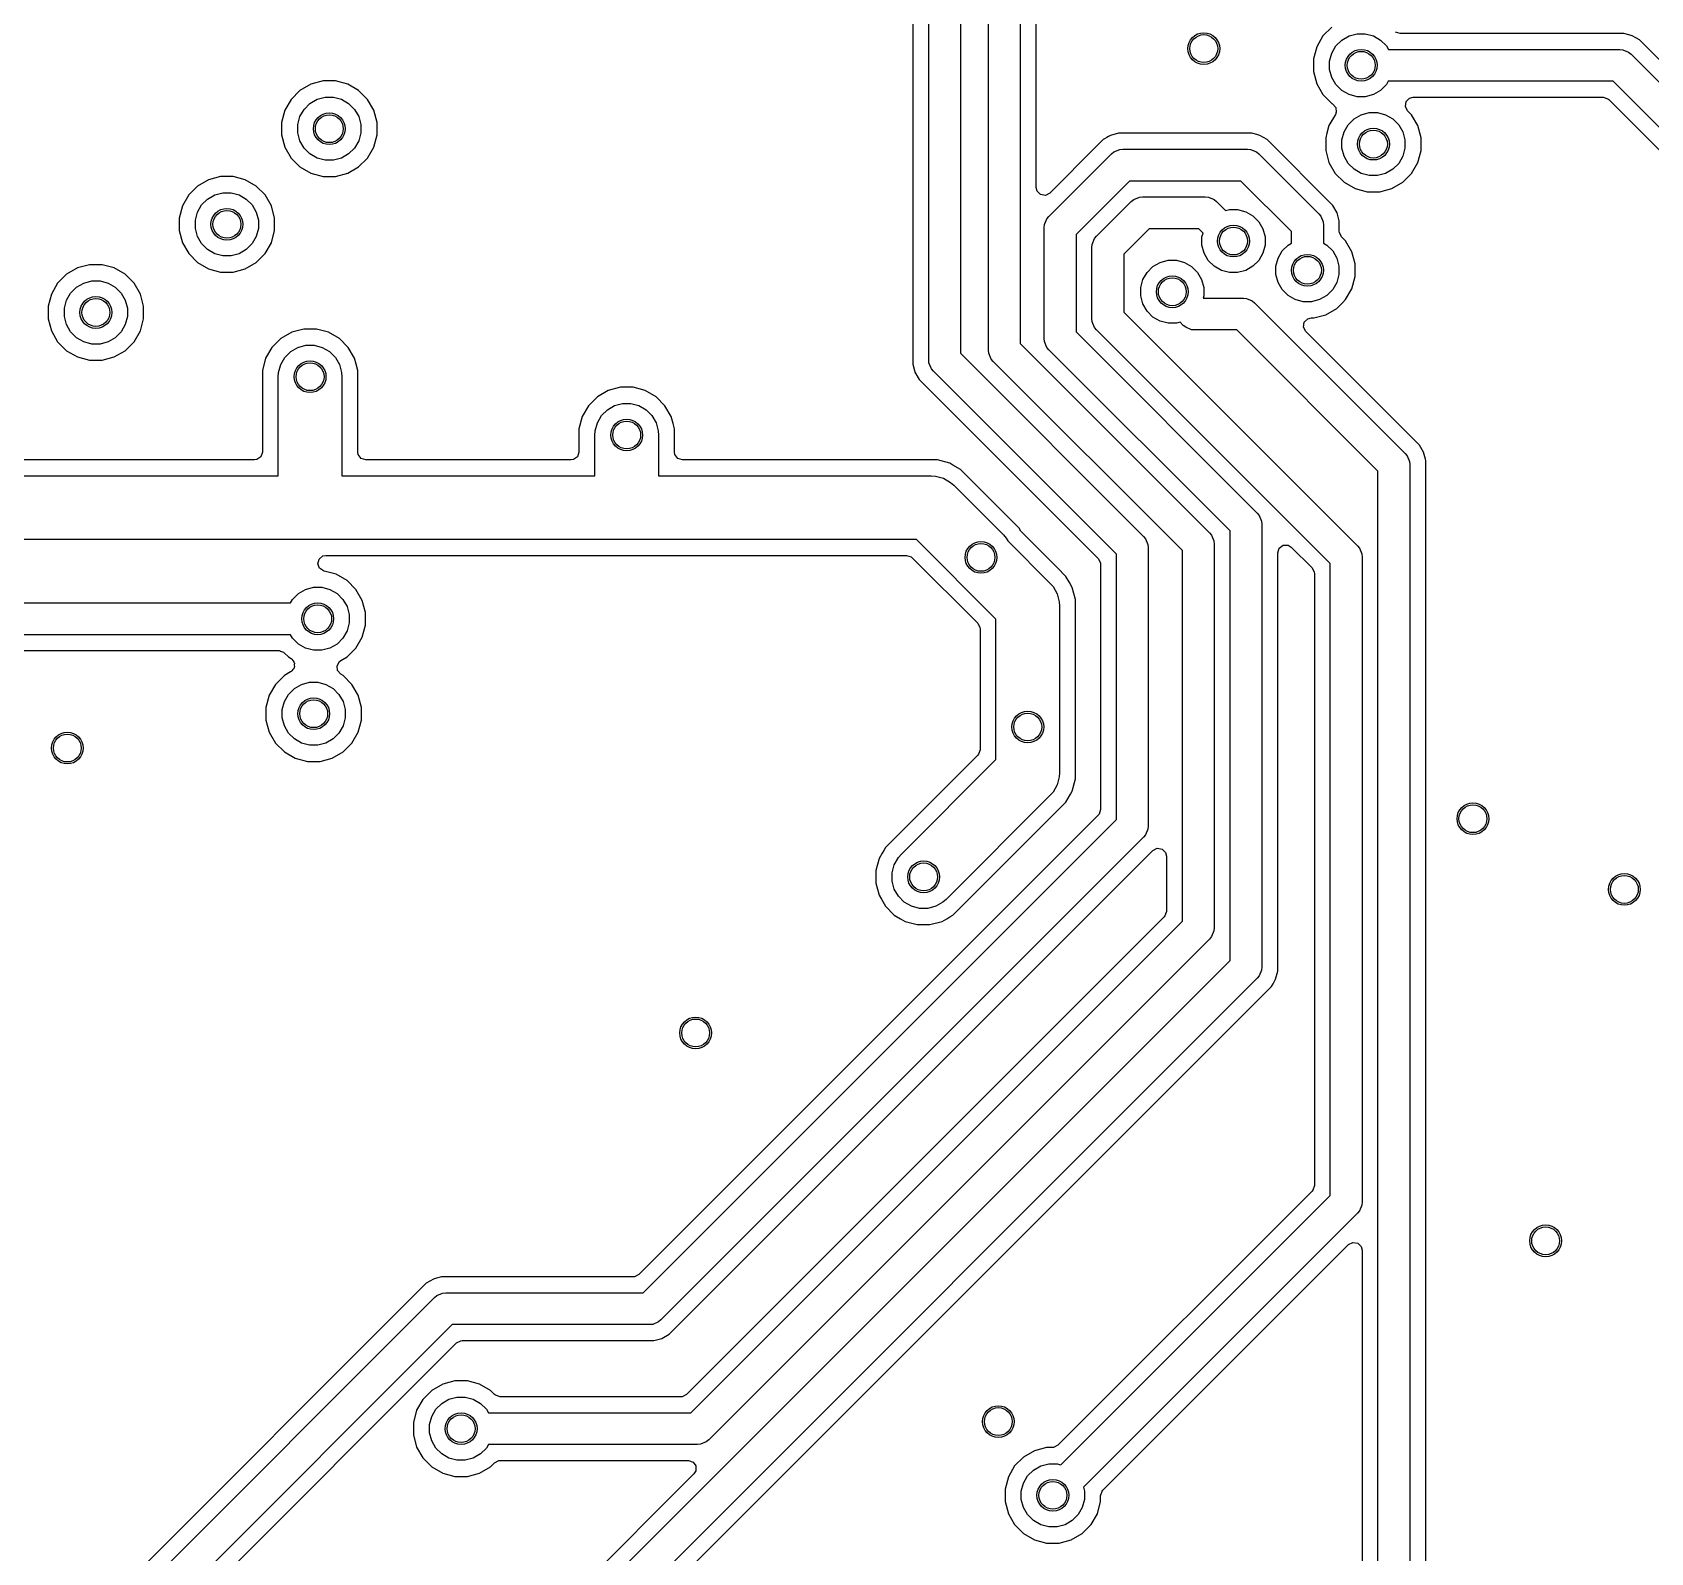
# Model space of a CAD drawing. Extents: x 3.9 to 7.48, y -4.89 to -2.91.
# Drawn here: x 5.684 to 6.486, y -4.341 to -3.588 of the extents above; entities that cross this region are included whole.
import ezdxf

# ---------------------------------------------------------------- set-up
doc = ezdxf.new("R2010")
doc.units = 0
doc.header["$MEASUREMENT"] = 0
doc.layers.add('BLACK', color=7, linetype='CONTINUOUS')

msp = doc.modelspace()

# ---------------------------------------------------------------- linework, layer by layer
at = {"layer": 'BLACK', "linetype": 'CONTINUOUS'}
for p, q in [((6.17355, -3.53952), (6.17355, -3.74226)), ((6.18144, -3.60133), (6.18144, -3.53744)), ((6.1578, -3.74552), (6.1578, -3.54278)), ((6.12818, -3.7503), (6.12818, -3.56116)), ((6.14393, -3.55789), (6.14393, -3.74704)), ((6.12029, -3.56604), (6.12029, -3.74823)), ((6.32783, -3.58553), (6.32343, -3.58993)), ((6.33276, -3.59195), (6.33632, -3.5899)), ((6.33632, -3.5899), (6.34029, -3.58883)), ((6.34029, -3.58883), (6.3444, -3.58883)), ((6.3444, -3.58883), (6.34837, -3.5899)), ((6.34837, -3.5899), (6.35193, -3.59195)), ((6.3617, -3.58875), (6.35941, -3.588)), ((6.47248, -3.58875), (6.3617, -3.58875)), ((6.47493, -3.58941), (6.47248, -3.58875)), ((6.47248, -3.58875), (6.47248, -3.58875)), ((6.47649, -3.58982), (6.47493, -3.58941)), ((6.48008, -3.5919), (6.47649, -3.58982)), ((6.47649, -3.58982), (6.47649, -3.58982)), ((6.32031, -3.59532), (6.3187, -3.60133)), ((6.32343, -3.58993), (6.32031, -3.59532)), ((6.3278, -3.59842), (6.32985, -3.59486)), ((6.32985, -3.59486), (6.33276, -3.59195)), ((6.35193, -3.59195), (6.35484, -3.59486)), ((6.35484, -3.59486), (6.35587, -3.59664)), ((6.35587, -3.59664), (6.4704, -3.59664)), ((6.4704, -3.59664), (6.47194, -3.59679)), ((6.47194, -3.59679), (6.47477, -3.59797)), ((6.52093, -3.63275), (6.48008, -3.5919)), ((6.48008, -3.5919), (6.48008, -3.5919)), ((6.48008, -3.5919), (6.48008, -3.5919)), ((6.48008, -3.5919), (6.48008, -3.5919)), ((6.18144, -3.66504), (6.18144, -3.60133)), ((6.3187, -3.60133), (6.3187, -3.60756)), ((6.32673, -3.60239), (6.3278, -3.59842)), ((6.32673, -3.6065), (6.32673, -3.60239)), ((6.47477, -3.59797), (6.47597, -3.59895)), ((6.47597, -3.59895), (6.55638, -3.67936)), ((5.82225, -3.61383), (5.81686, -3.61694)), ((5.82827, -3.61222), (5.82225, -3.61383)), ((5.83449, -3.61222), (5.82827, -3.61222)), ((5.8405, -3.61383), (5.83449, -3.61222)), ((5.8459, -3.61694), (5.8405, -3.61383)), ((6.3187, -3.60756), (6.32031, -3.61357)), ((6.32031, -3.61357), (6.32343, -3.61896)), ((6.3278, -3.61047), (6.32673, -3.6065)), ((6.32985, -3.61403), (6.3278, -3.61047)), ((6.35579, -3.61239), (6.35484, -3.61403)), ((6.46714, -3.61239), (6.35579, -3.61239)), ((6.54755, -3.6928), (6.46714, -3.61239)), ((5.81246, -3.62134), (5.80935, -3.62674)), ((5.81686, -3.61694), (5.81246, -3.62134)), ((5.82179, -3.62337), (5.82535, -3.62131)), ((5.82535, -3.62131), (5.82932, -3.62025)), ((5.82932, -3.62025), (5.83343, -3.62025)), ((5.83343, -3.62025), (5.83741, -3.62131)), ((5.83741, -3.62131), (5.84097, -3.62337)), ((5.8503, -3.62134), (5.8459, -3.61694)), ((5.85341, -3.62674), (5.8503, -3.62134)), ((6.32343, -3.61896), (6.32783, -3.62336)), ((6.33276, -3.61694), (6.32985, -3.61403)), ((6.33632, -3.619), (6.33276, -3.61694)), ((6.34029, -3.62006), (6.33632, -3.619)), ((6.3444, -3.62006), (6.34029, -3.62006)), ((6.34837, -3.619), (6.3444, -3.62006)), ((6.35193, -3.61694), (6.34837, -3.619)), ((6.35484, -3.61403), (6.35193, -3.61694)), ((6.36459, -3.62241), (6.36629, -3.62071)), ((6.36629, -3.62071), (6.36806, -3.62028)), ((6.36806, -3.62028), (6.46225, -3.62028)), ((6.46225, -3.62028), (6.46454, -3.62103)), ((6.46454, -3.62103), (6.46501, -3.62143)), ((6.46501, -3.62143), (6.5405, -3.69692)), ((5.80935, -3.62674), (5.80774, -3.63275)), ((5.81577, -3.63381), (5.81683, -3.62983)), ((5.81683, -3.62983), (5.81889, -3.62627)), ((5.81889, -3.62627), (5.82179, -3.62337)), ((5.84097, -3.62337), (5.84387, -3.62627)), ((5.84387, -3.62627), (5.84593, -3.62983)), ((5.84593, -3.62983), (5.84699, -3.63381)), ((5.85502, -3.63275), (5.85341, -3.62674)), ((6.32956, -3.62886), (6.32638, -3.63435)), ((6.32783, -3.62336), (6.32813, -3.62354)), ((6.32813, -3.62354), (6.32974, -3.62533)), ((6.32999, -3.62772), (6.32956, -3.62886)), ((6.32974, -3.62533), (6.32999, -3.62772)), ((6.33883, -3.63099), (6.34239, -3.62893)), ((6.34239, -3.62893), (6.34636, -3.62787)), ((6.34636, -3.62787), (6.35047, -3.62787)), ((6.35047, -3.62787), (6.35444, -3.62893)), ((6.35444, -3.62893), (6.358, -3.63099)), ((6.36421, -3.62479), (6.36459, -3.62241)), ((6.36531, -3.62694), (6.36421, -3.62479)), ((6.36733, -3.62896), (6.36531, -3.62694)), ((6.37045, -3.63435), (6.36733, -3.62896)), ((5.80774, -3.63275), (5.80774, -3.63897)), ((5.81577, -3.63792), (5.81577, -3.63381)), ((5.81683, -3.64189), (5.81577, -3.63792)), ((5.84699, -3.63792), (5.84593, -3.64189)), ((5.84699, -3.63381), (5.84699, -3.63792)), ((5.85502, -3.63897), (5.85502, -3.63275)), ((6.32638, -3.63435), (6.32537, -3.63813)), ((6.3328, -3.64142), (6.33387, -3.63745)), ((6.33387, -3.63745), (6.33592, -3.63389)), ((6.33592, -3.63389), (6.33883, -3.63099)), ((6.358, -3.63099), (6.36091, -3.63389)), ((6.36091, -3.63389), (6.36296, -3.63745)), ((6.36296, -3.63745), (6.36403, -3.64142)), ((6.37206, -3.64037), (6.37045, -3.63435)), ((5.80774, -3.63897), (5.80935, -3.64499)), ((5.80935, -3.64499), (5.81246, -3.65038)), ((5.81889, -3.64545), (5.81683, -3.64189)), ((5.82179, -3.64835), (5.81889, -3.64545)), ((5.84387, -3.64545), (5.84097, -3.64835)), ((5.84593, -3.64189), (5.84387, -3.64545)), ((5.8503, -3.65038), (5.85341, -3.64499)), ((5.85341, -3.64499), (5.85502, -3.63897)), ((6.21168, -3.64421), (6.1881, -3.6678)), ((6.21462, -3.64128), (6.21168, -3.64421)), ((6.21168, -3.64421), (6.21168, -3.64421)), ((6.21527, -3.6409), (6.21462, -3.64128)), ((6.21641, -3.64024), (6.21527, -3.6409)), ((6.21721, -3.63978), (6.21641, -3.64024)), ((6.21821, -3.6392), (6.21721, -3.63978)), ((6.22222, -3.63813), (6.21821, -3.6392)), ((6.21821, -3.6392), (6.21821, -3.6392)), ((6.21821, -3.6392), (6.21821, -3.6392)), ((6.22637, -3.63813), (6.22222, -3.63813)), ((6.22661, -3.63813), (6.22637, -3.63813)), ((6.28814, -3.63813), (6.22661, -3.63813)), ((6.22661, -3.63813), (6.22661, -3.63813)), ((6.2906, -3.63878), (6.28814, -3.63813)), ((6.28814, -3.63813), (6.28814, -3.63813)), ((6.29216, -3.6392), (6.2906, -3.63878)), ((6.29575, -3.64128), (6.29216, -3.6392)), ((6.29216, -3.6392), (6.29216, -3.6392)), ((6.32836, -3.67389), (6.29575, -3.64128)), ((6.29575, -3.64128), (6.29575, -3.64128)), ((6.29575, -3.64128), (6.29575, -3.64128)), ((6.32537, -3.63813), (6.32477, -3.64037)), ((6.32477, -3.64037), (6.32477, -3.64659)), ((6.3328, -3.64554), (6.3328, -3.64142)), ((6.33387, -3.64951), (6.3328, -3.64554)), ((6.36403, -3.64554), (6.36296, -3.64951)), ((6.36403, -3.64142), (6.36403, -3.64554)), ((6.37206, -3.64659), (6.37206, -3.64037)), ((5.81246, -3.65038), (5.81686, -3.65478)), ((5.82535, -3.65041), (5.82179, -3.64835)), ((5.82932, -3.65147), (5.82535, -3.65041)), ((5.83343, -3.65147), (5.82932, -3.65147)), ((5.83741, -3.65041), (5.83343, -3.65147)), ((5.84097, -3.64835), (5.83741, -3.65041)), ((5.8459, -3.65478), (5.8503, -3.65038)), ((6.18773, -3.67933), (6.21873, -3.64833)), ((6.21873, -3.64833), (6.21992, -3.64735)), ((6.21992, -3.64735), (6.22276, -3.64617)), ((6.22276, -3.64617), (6.2243, -3.64602)), ((6.2243, -3.64602), (6.28607, -3.64602)), ((6.28607, -3.64602), (6.2876, -3.64617)), ((6.2876, -3.64617), (6.29044, -3.64735)), ((6.29044, -3.64735), (6.29164, -3.64833)), ((6.29164, -3.64833), (6.32131, -3.678)), ((6.32477, -3.64659), (6.32638, -3.65261)), ((6.32638, -3.65261), (6.3295, -3.658)), ((6.33592, -3.65307), (6.33387, -3.64951)), ((6.33883, -3.65597), (6.33592, -3.65307)), ((6.36091, -3.65307), (6.358, -3.65597)), ((6.36296, -3.64951), (6.36091, -3.65307)), ((6.36733, -3.658), (6.37045, -3.65261)), ((6.37045, -3.65261), (6.37206, -3.64659)), ((5.77155, -3.66116), (5.76616, -3.66427)), ((5.77756, -3.65954), (5.77155, -3.66116)), ((5.78379, -3.65954), (5.77756, -3.65954)), ((5.7898, -3.66116), (5.78379, -3.65954)), ((5.79519, -3.66427), (5.7898, -3.66116)), ((5.81686, -3.65478), (5.82225, -3.65789)), ((5.82225, -3.65789), (5.82827, -3.6595)), ((5.82827, -3.6595), (5.82827, -3.6595)), ((5.82827, -3.6595), (5.83449, -3.6595)), ((5.83449, -3.6595), (5.8405, -3.65789)), ((5.83449, -3.6595), (5.83449, -3.6595)), ((5.8405, -3.65789), (5.8459, -3.65478)), ((6.22756, -3.66177), (6.20117, -3.68816)), ((6.28281, -3.66177), (6.22756, -3.66177)), ((6.30787, -3.68683), (6.28281, -3.66177)), ((6.3295, -3.658), (6.3339, -3.6624)), ((6.34239, -3.65803), (6.33883, -3.65597)), ((6.34636, -3.65909), (6.34239, -3.65803)), ((6.35047, -3.65909), (6.34636, -3.65909)), ((6.35444, -3.65803), (6.35047, -3.65909)), ((6.358, -3.65597), (6.35444, -3.65803)), ((6.36293, -3.6624), (6.36733, -3.658)), ((5.76176, -3.66867), (5.75864, -3.67406)), ((5.76616, -3.66427), (5.76176, -3.66867)), ((5.77109, -3.67069), (5.77465, -3.66864)), ((5.77465, -3.66864), (5.77862, -3.66757)), ((5.77862, -3.66757), (5.78273, -3.66757)), ((5.78273, -3.66757), (5.7867, -3.66864)), ((5.7867, -3.66864), (5.79026, -3.67069)), ((5.79959, -3.66867), (5.79519, -3.66427)), ((5.80271, -3.67406), (5.79959, -3.66867)), ((6.18187, -3.66681), (6.18144, -3.66504)), ((6.18357, -3.66851), (6.18187, -3.66681)), ((6.18595, -3.66889), (6.18357, -3.66851)), ((6.1881, -3.6678), (6.18595, -3.66889)), ((6.22971, -3.67097), (6.23255, -3.66979)), ((6.23255, -3.66979), (6.23408, -3.66964)), ((6.23408, -3.66964), (6.26515, -3.66964)), ((6.26515, -3.66964), (6.26668, -3.66979)), ((6.26668, -3.66979), (6.26952, -3.67097)), ((6.3339, -3.6624), (6.33929, -3.66551)), ((6.33929, -3.66551), (6.3453, -3.66712)), ((6.3453, -3.66712), (6.3453, -3.66712)), ((6.3453, -3.66712), (6.35153, -3.66712)), ((6.35153, -3.66712), (6.35754, -3.66551)), ((6.35153, -3.66712), (6.35153, -3.66712)), ((6.35754, -3.66551), (6.36293, -3.6624)), ((5.75864, -3.67406), (5.75703, -3.68007)), ((5.76506, -3.68113), (5.76613, -3.67716)), ((5.76613, -3.67716), (5.76818, -3.6736)), ((5.76818, -3.6736), (5.77109, -3.67069)), ((5.79026, -3.67069), (5.79317, -3.6736)), ((5.79317, -3.6736), (5.79522, -3.67716)), ((5.79522, -3.67716), (5.79629, -3.68113)), ((5.80432, -3.68007), (5.80271, -3.67406)), ((6.21135, -3.68911), (6.22851, -3.67195)), ((6.22851, -3.67195), (6.22971, -3.67097)), ((6.26952, -3.67097), (6.27072, -3.67195)), ((6.27072, -3.67195), (6.27516, -3.67639)), ((6.27516, -3.67639), (6.27707, -3.67588)), ((6.27707, -3.67588), (6.28118, -3.67588)), ((6.28118, -3.67588), (6.28515, -3.67694)), ((6.28515, -3.67694), (6.28871, -3.679)), ((6.32131, -3.678), (6.32229, -3.6792)), ((6.33044, -3.67749), (6.32836, -3.67389)), ((6.32836, -3.67389), (6.32836, -3.67389)), ((6.32836, -3.67389), (6.32836, -3.67389)), ((6.33081, -3.67887), (6.33044, -3.67749)), ((6.33044, -3.67749), (6.33044, -3.67749)), ((5.75703, -3.68007), (5.75703, -3.6863)), ((5.76506, -3.68524), (5.76506, -3.68113)), ((5.76613, -3.68921), (5.76506, -3.68524)), ((5.79629, -3.68524), (5.79522, -3.68921)), ((5.79629, -3.68113), (5.79629, -3.68524)), ((5.80432, -3.6863), (5.80432, -3.68007)), ((6.18542, -3.68489), (6.18557, -3.68336)), ((6.18542, -3.73973), (6.18542, -3.68489)), ((6.18557, -3.68336), (6.18675, -3.68052)), ((6.18675, -3.68052), (6.18773, -3.67933)), ((6.23734, -3.68539), (6.22479, -3.69794)), ((6.26189, -3.68539), (6.23734, -3.68539)), ((6.26402, -3.68752), (6.26189, -3.68539)), ((6.28871, -3.679), (6.29162, -3.6819)), ((6.29162, -3.6819), (6.29367, -3.68546)), ((6.29367, -3.68546), (6.29474, -3.68944)), ((6.32229, -3.6792), (6.32347, -3.68204)), ((6.32347, -3.68204), (6.32362, -3.68357)), ((6.32362, -3.68357), (6.32362, -3.69246)), ((6.33151, -3.6815), (6.33081, -3.67887)), ((6.33081, -3.67887), (6.33081, -3.67887)), ((6.33081, -3.67887), (6.33081, -3.67887)), ((6.33151, -3.68666), (6.33151, -3.6815)), ((6.33151, -3.6815), (6.33151, -3.6815)), ((5.75703, -3.6863), (5.75864, -3.69231)), ((5.75864, -3.69231), (5.76176, -3.6977)), ((5.76818, -3.69277), (5.76613, -3.68921)), ((5.77109, -3.69568), (5.76818, -3.69277)), ((5.79317, -3.69277), (5.79026, -3.69568)), ((5.79522, -3.68921), (5.79317, -3.69277)), ((5.79959, -3.6977), (5.80271, -3.69231)), ((5.80271, -3.69231), (5.80432, -3.6863)), ((6.20117, -3.68816), (6.20117, -3.73647)), ((6.20904, -3.69468), (6.2092, -3.69314)), ((6.2092, -3.69314), (6.21037, -3.6903)), ((6.21037, -3.6903), (6.21135, -3.68911)), ((6.26351, -3.68944), (6.26402, -3.68752)), ((6.26351, -3.69355), (6.26351, -3.68944)), ((6.26457, -3.69752), (6.26351, -3.69355)), ((6.29474, -3.69355), (6.29367, -3.69752)), ((6.29474, -3.68944), (6.29474, -3.69355)), ((6.30325, -3.69635), (6.30616, -3.69345)), ((6.30616, -3.69345), (6.30787, -3.69246)), ((6.30787, -3.69246), (6.30787, -3.68683)), ((6.32362, -3.69246), (6.32533, -3.69345)), ((6.32533, -3.69345), (6.32824, -3.69635)), ((6.33156, -3.68727), (6.33151, -3.68666)), ((6.33265, -3.68941), (6.33156, -3.68727)), ((6.33425, -3.69101), (6.33265, -3.68941)), ((6.33466, -3.69142), (6.33425, -3.69101)), ((6.33778, -3.69681), (6.33466, -3.69142)), ((5.76176, -3.6977), (5.76616, -3.7021)), ((5.77465, -3.69774), (5.77109, -3.69568)), ((5.77862, -3.6988), (5.77465, -3.69774)), ((5.78273, -3.6988), (5.77862, -3.6988)), ((5.7867, -3.69774), (5.78273, -3.6988)), ((5.79026, -3.69568), (5.7867, -3.69774)), ((5.79519, -3.7021), (5.79959, -3.6977)), ((6.20904, -3.72995), (6.20904, -3.69468)), ((6.22479, -3.69794), (6.22479, -3.72669)), ((6.23921, -3.7041), (6.24277, -3.70205)), ((6.24277, -3.70205), (6.24674, -3.70098)), ((6.24674, -3.70098), (6.25085, -3.70098)), ((6.25085, -3.70098), (6.25482, -3.70205)), ((6.25482, -3.70205), (6.25838, -3.7041)), ((6.26663, -3.70108), (6.26457, -3.69752)), ((6.26954, -3.70398), (6.26663, -3.70108)), ((6.29162, -3.70108), (6.28871, -3.70398)), ((6.29367, -3.69752), (6.29162, -3.70108)), ((6.30013, -3.70388), (6.3012, -3.69991)), ((6.3012, -3.69991), (6.30325, -3.69635)), ((6.32824, -3.69635), (6.33029, -3.69991)), ((6.33029, -3.69991), (6.33136, -3.70388)), ((6.33939, -3.70283), (6.33778, -3.69681)), ((5.70129, -3.70793), (5.69688, -3.71233)), ((5.70668, -3.70482), (5.70129, -3.70793)), ((5.71269, -3.70321), (5.70668, -3.70482)), ((5.71891, -3.70321), (5.71269, -3.70321)), ((5.72493, -3.70482), (5.71891, -3.70321)), ((5.73032, -3.70793), (5.72493, -3.70482)), ((5.73472, -3.71233), (5.73032, -3.70793)), ((5.76616, -3.7021), (5.77155, -3.70522)), ((5.77155, -3.70522), (5.77756, -3.70683)), ((5.77756, -3.70683), (5.77756, -3.70683)), ((5.77756, -3.70683), (5.78379, -3.70683)), ((5.78379, -3.70683), (5.7898, -3.70522)), ((5.78379, -3.70683), (5.78379, -3.70683)), ((5.7898, -3.70522), (5.79519, -3.7021)), ((6.23425, -3.71057), (6.2363, -3.70701)), ((6.2363, -3.70701), (6.23921, -3.7041)), ((6.25838, -3.7041), (6.26129, -3.70701)), ((6.26129, -3.70701), (6.26335, -3.71057)), ((6.2731, -3.70604), (6.26954, -3.70398)), ((6.27707, -3.7071), (6.2731, -3.70604)), ((6.28118, -3.7071), (6.27707, -3.7071)), ((6.28515, -3.70604), (6.28118, -3.7071)), ((6.28871, -3.70398), (6.28515, -3.70604)), ((6.30013, -3.70799), (6.30013, -3.70388)), ((6.3012, -3.71197), (6.30013, -3.70799)), ((6.33136, -3.70799), (6.33029, -3.71197)), ((6.33136, -3.70388), (6.33136, -3.70799)), ((6.33778, -3.71506), (6.33939, -3.70905)), ((6.33939, -3.70905), (6.33939, -3.70283)), ((5.69377, -3.71772), (5.69216, -3.72373)), ((5.69688, -3.71233), (5.69377, -3.71772)), ((5.70125, -3.72082), (5.70331, -3.71726)), ((5.70331, -3.71726), (5.70622, -3.71435)), ((5.70622, -3.71435), (5.70978, -3.7123)), ((5.70978, -3.7123), (5.71375, -3.71123)), ((5.71375, -3.71123), (5.71786, -3.71123)), ((5.71786, -3.71123), (5.72183, -3.7123)), ((5.72183, -3.7123), (5.72539, -3.71435)), ((5.72539, -3.71435), (5.7283, -3.71726)), ((5.7283, -3.71726), (5.73035, -3.72082)), ((5.73783, -3.71772), (5.73472, -3.71233)), ((5.73944, -3.72373), (5.73783, -3.71772)), ((6.23318, -3.71454), (6.23425, -3.71057)), ((6.23318, -3.71865), (6.23318, -3.71454)), ((6.26335, -3.71057), (6.26441, -3.71454)), ((6.26441, -3.71454), (6.26441, -3.71865)), ((6.30325, -3.71553), (6.3012, -3.71197)), ((6.30616, -3.71843), (6.30325, -3.71553)), ((6.32824, -3.71553), (6.32533, -3.71843)), ((6.33029, -3.71197), (6.32824, -3.71553)), ((6.33466, -3.72046), (6.33778, -3.71506)), ((5.69216, -3.72373), (5.69216, -3.72996)), ((5.70019, -3.72479), (5.70125, -3.72082)), ((5.70019, -3.7289), (5.70019, -3.72479)), ((5.73035, -3.72082), (5.73142, -3.72479)), ((5.73142, -3.72479), (5.73142, -3.7289)), ((5.73944, -3.72996), (5.73944, -3.72373)), ((6.23425, -3.72262), (6.23318, -3.71865)), ((6.2363, -3.72618), (6.23425, -3.72262)), ((6.26441, -3.71865), (6.26411, -3.71978)), ((6.26411, -3.71978), (6.28403, -3.71978)), ((6.28403, -3.71978), (6.28556, -3.71993)), ((6.28556, -3.71993), (6.2884, -3.7211)), ((6.2884, -3.7211), (6.2896, -3.72208)), ((6.2896, -3.72208), (6.36411, -3.7966)), ((6.30972, -3.72049), (6.30616, -3.71843)), ((6.31369, -3.72155), (6.30972, -3.72049)), ((6.3178, -3.72155), (6.31369, -3.72155)), ((6.32177, -3.72049), (6.3178, -3.72155)), ((6.32533, -3.71843), (6.32177, -3.72049)), ((6.32487, -3.72797), (6.33026, -3.72486)), ((6.33026, -3.72486), (6.33308, -3.72204)), ((6.33308, -3.72204), (6.33466, -3.72046)), ((5.69216, -3.72996), (5.69377, -3.73597)), ((5.70125, -3.73287), (5.70019, -3.7289)), ((5.70331, -3.73643), (5.70125, -3.73287)), ((5.73035, -3.73287), (5.7283, -3.73643)), ((5.73142, -3.7289), (5.73035, -3.73287)), ((5.73783, -3.73597), (5.73944, -3.72996)), ((6.2092, -3.73148), (6.20904, -3.72995)), ((6.21037, -3.73432), (6.2092, -3.73148)), ((6.22479, -3.72669), (6.34049, -3.84238)), ((6.23921, -3.72909), (6.2363, -3.72618)), ((6.24277, -3.73115), (6.23921, -3.72909)), ((6.24674, -3.73221), (6.24277, -3.73115)), ((6.25085, -3.73221), (6.24674, -3.73221)), ((6.25276, -3.7317), (6.25085, -3.73221)), ((6.25428, -3.73322), (6.25276, -3.7317)), ((6.25548, -3.7342), (6.25428, -3.73322)), ((6.31382, -3.73409), (6.31419, -3.73171)), ((6.31491, -3.73623), (6.31382, -3.73409)), ((6.31419, -3.73171), (6.3159, -3.73001)), ((6.3159, -3.73001), (6.31767, -3.72958)), ((6.31767, -3.72958), (6.31886, -3.72958)), ((6.31886, -3.72958), (6.32487, -3.72797)), ((6.31886, -3.72958), (6.31886, -3.72958)), ((5.69377, -3.73597), (5.69688, -3.74136)), ((5.69688, -3.74136), (5.70129, -3.74577)), ((5.70622, -3.73934), (5.70331, -3.73643)), ((5.70978, -3.7414), (5.70622, -3.73934)), ((5.71375, -3.74246), (5.70978, -3.7414)), ((5.72183, -3.7414), (5.71786, -3.74246)), ((5.72539, -3.73934), (5.72183, -3.7414)), ((5.7283, -3.73643), (5.72539, -3.73934)), ((5.73032, -3.74577), (5.73472, -3.74136)), ((5.73472, -3.74136), (5.73783, -3.73597)), ((5.80737, -3.73975), (5.80297, -3.74415)), ((5.81276, -3.73664), (5.80737, -3.73975)), ((5.81877, -3.73503), (5.81276, -3.73664)), ((5.825, -3.73503), (5.81877, -3.73503)), ((5.83101, -3.73664), (5.825, -3.73503)), ((5.8364, -3.73975), (5.83101, -3.73664)), ((5.8408, -3.74415), (5.8364, -3.73975)), ((6.18557, -3.74127), (6.18542, -3.73973)), ((6.18675, -3.74411), (6.18557, -3.74127)), ((6.20117, -3.73647), (6.29086, -3.82616)), ((6.21135, -3.73552), (6.21037, -3.73432)), ((6.32704, -3.85121), (6.21135, -3.73552)), ((6.25831, -3.73537), (6.25548, -3.7342)), ((6.25985, -3.73552), (6.25831, -3.73537)), ((6.28077, -3.73552), (6.25985, -3.73552)), ((6.35067, -3.80542), (6.28077, -3.73552)), ((6.37116, -3.79248), (6.31491, -3.73623)), ((5.70129, -3.74577), (5.70668, -3.74888)), ((5.70668, -3.74888), (5.71269, -3.75049)), ((5.71786, -3.74246), (5.71375, -3.74246)), ((5.71891, -3.75049), (5.72493, -3.74888)), ((5.72493, -3.74888), (5.73032, -3.74577)), ((5.79985, -3.74954), (5.79824, -3.75555)), ((5.80297, -3.74415), (5.79985, -3.74954)), ((5.80733, -3.75264), (5.80939, -3.74908)), ((5.80939, -3.74908), (5.8123, -3.74617)), ((5.8123, -3.74617), (5.81586, -3.74412)), ((5.81586, -3.74412), (5.81983, -3.74305)), ((5.81983, -3.74305), (5.82394, -3.74305)), ((5.82394, -3.74305), (5.82791, -3.74412)), ((5.82791, -3.74412), (5.83147, -3.74617)), ((5.83147, -3.74617), (5.83438, -3.74908)), ((5.83438, -3.74908), (5.83643, -3.75264)), ((5.84391, -3.74954), (5.8408, -3.74415)), ((5.84467, -3.75238), (5.84391, -3.74954)), ((6.12029, -3.74823), (6.12029, -3.75238)), ((6.14393, -3.74704), (6.23462, -3.83773)), ((6.15795, -3.74705), (6.1578, -3.74552)), ((6.15913, -3.74989), (6.15795, -3.74705)), ((6.16011, -3.75108), (6.15913, -3.74989)), ((6.17355, -3.74226), (6.26724, -3.83595)), ((6.18773, -3.7453), (6.18675, -3.74411)), ((6.27742, -3.83499), (6.18773, -3.7453)), ((5.71269, -3.75049), (5.71269, -3.75049)), ((5.71269, -3.75049), (5.71891, -3.75049)), ((5.71891, -3.75049), (5.71891, -3.75049)), ((5.79824, -3.75555), (5.79824, -3.79598)), ((5.80614, -3.75867), (5.80627, -3.75661)), ((5.80627, -3.75661), (5.80733, -3.75264)), ((5.83643, -3.75264), (5.8375, -3.75661)), ((5.8375, -3.75661), (5.83763, -3.75867)), ((5.84553, -3.75555), (5.84467, -3.75238)), ((5.84553, -3.79598), (5.84553, -3.75555)), ((6.12029, -3.75238), (6.12114, -3.75555)), ((6.12114, -3.75555), (6.12136, -3.75639)), ((6.12136, -3.75639), (6.12344, -3.75998)), ((6.12833, -3.75184), (6.12818, -3.7503)), ((6.12951, -3.75468), (6.12833, -3.75184)), ((6.13049, -3.75587), (6.12951, -3.75468)), ((6.22118, -3.84656), (6.13049, -3.75587)), ((6.2538, -3.84478), (6.16011, -3.75108)), ((5.80614, -3.80777), (5.80614, -3.75867)), ((5.83763, -3.75867), (5.83763, -3.80777)), ((5.96955, -3.76549), (5.96416, -3.7686)), ((5.97556, -3.76388), (5.96955, -3.76549)), ((5.98179, -3.76388), (5.97556, -3.76388)), ((5.9878, -3.76549), (5.98179, -3.76388)), ((5.99319, -3.7686), (5.9878, -3.76549)), ((6.12344, -3.75998), (6.12344, -3.75998)), ((6.12344, -3.75998), (6.12344, -3.75998)), ((6.12344, -3.75998), (6.21214, -3.84869)), ((5.95976, -3.773), (5.95664, -3.77839)), ((5.96416, -3.7686), (5.95976, -3.773)), ((5.96909, -3.77502), (5.97265, -3.77297)), ((5.97265, -3.77297), (5.97662, -3.7719)), ((5.97662, -3.7719), (5.98073, -3.7719)), ((5.98073, -3.7719), (5.9847, -3.77297)), ((5.9847, -3.77297), (5.98826, -3.77502)), ((5.99759, -3.773), (5.99319, -3.7686)), ((6.00071, -3.77839), (5.99759, -3.773)), ((5.95664, -3.77839), (5.95503, -3.7844)), ((5.96306, -3.78546), (5.96413, -3.78149)), ((5.96413, -3.78149), (5.96618, -3.77793)), ((5.96618, -3.77793), (5.96909, -3.77502)), ((5.98826, -3.77502), (5.99117, -3.77793)), ((5.99117, -3.77793), (5.99322, -3.78149)), ((5.99322, -3.78149), (5.99429, -3.78546)), ((6.00164, -3.78188), (6.00071, -3.77839)), ((6.00232, -3.7844), (6.00164, -3.78188)), ((5.95503, -3.7844), (5.95503, -3.79598)), ((5.96293, -3.78752), (5.96306, -3.78546)), ((5.96293, -3.80777), (5.96293, -3.78752)), ((5.99429, -3.78546), (5.99442, -3.78752)), ((5.99442, -3.78752), (5.99442, -3.80777)), ((6.00232, -3.79598), (6.00232, -3.7844)), ((5.79824, -3.79598), (5.7975, -3.79827)), ((5.84572, -3.79718), (5.84553, -3.79598)), ((5.84713, -3.79913), (5.84572, -3.79718)), ((5.95503, -3.79598), (5.95429, -3.79827)), ((6.00251, -3.79718), (6.00232, -3.79598)), ((6.00392, -3.79913), (6.00251, -3.79718)), ((6.36411, -3.7966), (6.36509, -3.79779)), ((6.36509, -3.79779), (6.36626, -3.80063)), ((6.37323, -3.79608), (6.37116, -3.79248)), ((6.37116, -3.79248), (6.37116, -3.79248)), ((6.37116, -3.79248), (6.37116, -3.79248)), ((6.37116, -3.79248), (6.37116, -3.79248)), ((6.37413, -3.79943), (6.37323, -3.79608)), ((6.37323, -3.79608), (6.37323, -3.79608)), ((6.37323, -3.79608), (6.37323, -3.79608)), ((5.79434, -3.79988), (5.56708, -3.79988)), ((5.79555, -3.79968), (5.79434, -3.79988)), ((5.7975, -3.79827), (5.79555, -3.79968)), ((5.84942, -3.79988), (5.84713, -3.79913)), ((5.95114, -3.79988), (5.84942, -3.79988)), ((5.95234, -3.79968), (5.95114, -3.79988)), ((5.95429, -3.79827), (5.95234, -3.79968)), ((6.00621, -3.79988), (6.00392, -3.79913)), ((6.12532, -3.79988), (6.00621, -3.79988)), ((6.12556, -3.79988), (6.12532, -3.79988)), ((6.12532, -3.79988), (6.12532, -3.79988)), ((6.13179, -3.79988), (6.12556, -3.79988)), ((6.13259, -3.79988), (6.13179, -3.79988)), ((6.1386, -3.80149), (6.13259, -3.79988)), ((6.14017, -3.80239), (6.1386, -3.80149)), ((6.1386, -3.80149), (6.1386, -3.80149)), ((6.1386, -3.80149), (6.1386, -3.80149)), ((6.14399, -3.8046), (6.14017, -3.80239)), ((6.14017, -3.80239), (6.14017, -3.80239)), ((6.1484, -3.809), (6.14399, -3.8046)), ((6.14399, -3.8046), (6.14399, -3.8046)), ((6.35067, -4.45039), (6.35067, -3.80542)), ((6.36626, -3.80063), (6.36641, -3.80216)), ((6.36641, -3.80216), (6.36641, -4.45365)), ((6.37431, -3.80009), (6.37413, -3.79943)), ((6.37431, -3.899), (6.37431, -3.80009)), ((5.5622, -3.80777), (5.80614, -3.80777)), ((5.83763, -3.80777), (5.96293, -3.80777)), ((5.99442, -3.80777), (6.12867, -3.80777)), ((6.12867, -3.80777), (6.12948, -3.80777)), ((6.12948, -3.80777), (6.13153, -3.8079)), ((6.13153, -3.8079), (6.1355, -3.80897)), ((6.1355, -3.80897), (6.13906, -3.81102)), ((6.13906, -3.81102), (6.14061, -3.81238)), ((6.14061, -3.81238), (6.16521, -3.83698)), ((6.16859, -3.8292), (6.1484, -3.809)), ((6.1484, -3.809), (6.1484, -3.809)), ((6.17299, -3.8336), (6.16859, -3.8292)), ((6.16859, -3.8292), (6.16859, -3.8292)), ((6.29086, -3.82616), (6.29184, -3.82736)), ((6.29184, -3.82736), (6.29302, -3.8302)), ((6.29302, -3.8302), (6.29317, -3.83173)), ((6.16521, -3.83698), (6.16657, -3.83853)), ((6.17384, -3.83506), (6.17299, -3.8336)), ((6.17445, -3.83586), (6.17384, -3.83506)), ((6.19178, -3.85318), (6.17445, -3.83586)), ((6.23462, -3.83773), (6.2356, -3.83893)), ((6.26724, -3.83595), (6.26822, -3.83714)), ((6.26822, -3.83714), (6.2694, -3.83998)), ((6.27742, -4.04763), (6.27742, -3.83499)), ((6.29317, -3.83173), (6.29317, -4.05089)), ((5.81967, -3.83926), (5.55567, -3.83926)), ((5.97967, -3.83926), (5.81967, -3.83926)), ((6.12215, -3.83926), (5.97967, -3.83926)), ((6.16151, -3.87863), (6.12215, -3.83926)), ((6.16657, -3.83853), (6.16741, -3.83998)), ((6.16741, -3.83998), (6.1884, -3.86097)), ((6.2356, -3.83893), (6.23678, -3.84177)), ((6.23678, -3.84177), (6.23693, -3.8433)), ((6.23693, -3.8433), (6.23693, -3.98114)), ((6.2538, -4.02826), (6.2538, -3.84478)), ((6.2694, -3.83998), (6.26955, -3.84152)), ((6.26955, -3.84152), (6.26955, -4.03152)), ((6.30106, -3.8458), (6.30181, -3.84351)), ((6.30106, -4.04882), (6.30106, -3.8458)), ((6.30181, -3.84351), (6.30376, -3.8421)), ((6.30376, -3.8421), (6.30617, -3.8421)), ((6.30617, -3.8421), (6.30772, -3.84305)), ((6.30772, -3.84305), (6.31801, -3.85334)), ((6.34049, -3.84238), (6.34147, -3.84357)), ((6.34147, -3.84357), (6.34264, -3.84641)), ((5.8257, -3.85126), (5.82633, -3.84893)), ((5.82657, -3.85351), (5.8257, -3.85126)), ((5.82633, -3.84893), (5.8282, -3.84742)), ((5.82859, -3.85482), (5.82657, -3.85351)), ((5.8282, -3.84742), (5.82959, -3.84716)), ((5.82959, -3.84716), (5.97656, -3.84716)), ((5.97656, -3.84716), (5.97656, -3.84716)), ((5.97656, -3.84716), (5.98279, -3.84716)), ((5.98279, -3.84716), (5.98279, -3.84716)), ((5.98279, -3.84716), (6.11727, -3.84716)), ((6.11727, -3.84716), (6.11956, -3.8479)), ((6.11956, -3.8479), (6.12002, -3.8483)), ((6.12002, -3.8483), (6.15248, -3.88075)), ((6.19618, -3.85759), (6.19178, -3.85318)), ((6.19178, -3.85318), (6.19178, -3.85318)), ((6.21214, -3.84869), (6.21324, -3.85084)), ((6.21324, -3.85084), (6.21329, -3.85145)), ((6.21329, -3.85145), (6.21329, -3.97299)), ((6.22118, -3.97788), (6.22118, -3.84656)), ((6.31801, -3.85334), (6.3191, -3.85548)), ((6.32704, -4.16401), (6.32704, -3.85121)), ((6.34264, -3.84641), (6.34279, -3.84795)), ((6.34279, -3.84795), (6.34279, -4.16727)), ((5.82879, -3.85488), (5.82859, -3.85482)), ((5.8348, -3.85649), (5.82879, -3.85488)), ((5.82879, -3.85488), (5.82879, -3.85488)), ((5.84019, -3.8596), (5.8348, -3.85649)), ((5.84459, -3.864), (5.84019, -3.8596)), ((6.1884, -3.86097), (6.18975, -3.86252)), ((6.1979, -3.86056), (6.19618, -3.85759)), ((6.19618, -3.85759), (6.19618, -3.85759)), ((6.19929, -3.86298), (6.1979, -3.86056)), ((6.1979, -3.86056), (6.1979, -3.86056)), ((6.1979, -3.86056), (6.1979, -3.86056)), ((6.3191, -3.85548), (6.31915, -3.85609)), ((6.31915, -3.85609), (6.31915, -4.15913)), ((5.81219, -3.87064), (5.81318, -3.86893)), ((5.81318, -3.86893), (5.81609, -3.86602)), ((5.81609, -3.86602), (5.81965, -3.86397)), ((5.81965, -3.86397), (5.82362, -3.8629)), ((5.82362, -3.8629), (5.82773, -3.8629)), ((5.82773, -3.8629), (5.8317, -3.86397)), ((5.8317, -3.86397), (5.83526, -3.86602)), ((5.83526, -3.86602), (5.83817, -3.86893)), ((5.83817, -3.86893), (5.84022, -3.87249)), ((5.84771, -3.86939), (5.84459, -3.864)), ((5.84932, -3.8754), (5.84771, -3.86939)), ((6.18975, -3.86252), (6.19181, -3.86608)), ((6.19181, -3.86608), (6.19253, -3.86875)), ((6.19253, -3.86875), (6.19287, -3.87005)), ((6.19287, -3.87005), (6.19301, -3.8721)), ((6.2009, -3.86899), (6.19929, -3.86298)), ((6.2009, -3.87553), (6.2009, -3.86899)), ((6.2009, -3.86899), (6.2009, -3.86899)), ((5.53131, -3.87064), (5.81219, -3.87064)), ((5.84022, -3.87249), (5.84129, -3.87646)), ((5.84129, -3.87646), (5.84129, -3.88057)), ((5.84932, -3.88163), (5.84932, -3.8754)), ((6.19301, -3.8721), (6.19301, -3.89652)), ((6.2009, -3.95138), (6.2009, -3.87553)), ((6.2009, -3.87553), (6.2009, -3.87553)), ((5.81219, -3.88639), (5.52805, -3.88639)), ((5.81318, -3.8881), (5.81219, -3.88639)), ((5.84022, -3.88454), (5.83817, -3.8881)), ((5.84129, -3.88057), (5.84022, -3.88454)), ((5.84771, -3.88764), (5.84932, -3.88163)), ((6.15248, -3.88075), (6.15357, -3.8829)), ((6.15357, -3.8829), (6.15362, -3.88351)), ((6.15362, -3.88351), (6.15362, -3.94332)), ((6.16151, -3.89652), (6.16151, -3.87863)), ((5.53013, -3.89428), (5.80639, -3.89428)), ((5.80639, -3.89428), (5.80652, -3.89433)), ((5.80652, -3.89433), (5.80665, -3.89429)), ((5.80665, -3.89429), (5.80724, -3.89456)), ((5.81609, -3.89101), (5.81318, -3.8881)), ((5.81965, -3.89307), (5.81609, -3.89101)), ((5.82362, -3.89413), (5.81965, -3.89307)), ((5.82773, -3.89413), (5.82362, -3.89413)), ((5.8317, -3.89307), (5.82773, -3.89413)), ((5.83526, -3.89101), (5.8317, -3.89307)), ((5.83817, -3.8881), (5.83526, -3.89101)), ((5.84019, -3.89743), (5.84459, -3.89303)), ((5.84459, -3.89303), (5.84771, -3.88764)), ((5.80724, -3.89456), (5.80868, -3.89503)), ((5.80868, -3.89503), (5.80889, -3.89519)), ((5.80889, -3.89519), (5.80903, -3.8953)), ((5.80903, -3.8953), (5.81116, -3.89743)), ((5.81116, -3.89743), (5.81254, -3.89823)), ((5.81254, -3.89823), (5.8128, -3.89845)), ((5.8128, -3.89845), (5.81327, -3.8992)), ((5.81327, -3.8992), (5.81386, -3.89985)), ((5.81386, -3.89985), (5.8139, -3.9002)), ((5.8139, -3.9002), (5.81408, -3.90049)), ((5.81411, -3.90225), (5.81394, -3.90255)), ((5.81408, -3.90049), (5.81402, -3.90137)), ((5.81402, -3.90137), (5.81411, -3.90225)), ((5.83524, -3.90178), (5.83644, -3.8997)), ((5.83549, -3.90418), (5.83524, -3.90178)), ((5.83644, -3.8997), (5.8371, -3.89922)), ((5.8371, -3.89922), (5.84019, -3.89743)), ((6.16151, -3.94821), (6.16151, -3.89652)), ((6.19301, -3.89652), (6.19301, -3.95473)), ((6.37431, -4.04818), (6.37431, -3.899)), ((5.80916, -3.9066), (5.80476, -3.911)), ((5.81225, -3.90481), (5.80916, -3.9066)), ((5.80916, -3.9066), (5.80916, -3.9066)), ((5.81234, -3.90475), (5.81225, -3.90481)), ((5.81237, -3.90474), (5.81234, -3.90475)), ((5.81241, -3.9047), (5.81237, -3.90474)), ((5.81291, -3.90434), (5.81241, -3.9047)), ((5.81335, -3.90357), (5.81291, -3.90434)), ((5.81392, -3.90289), (5.81335, -3.90357)), ((5.81394, -3.90255), (5.81392, -3.90289)), ((5.81765, -3.91097), (5.82162, -3.9099)), ((5.82162, -3.9099), (5.82573, -3.9099)), ((5.82573, -3.9099), (5.8297, -3.91097)), ((5.8371, -3.90597), (5.83549, -3.90418)), ((5.83819, -3.9066), (5.8371, -3.90597)), ((5.84259, -3.911), (5.83819, -3.9066)), ((5.80164, -3.91639), (5.80003, -3.9224)), ((5.80476, -3.911), (5.80164, -3.91639)), ((5.80913, -3.91949), (5.81118, -3.91593)), ((5.81118, -3.91593), (5.81409, -3.91302)), ((5.81409, -3.91302), (5.81765, -3.91097)), ((5.8297, -3.91097), (5.83326, -3.91302)), ((5.83326, -3.91302), (5.83617, -3.91593)), ((5.83617, -3.91593), (5.83822, -3.91949)), ((5.84571, -3.91639), (5.84259, -3.911)), ((5.84732, -3.9224), (5.84571, -3.91639)), ((5.80003, -3.9224), (5.80003, -3.92863)), ((5.80806, -3.92346), (5.80913, -3.91949)), ((5.80806, -3.92757), (5.80806, -3.92346)), ((5.83822, -3.91949), (5.83929, -3.92346)), ((5.83929, -3.92346), (5.83929, -3.92757)), ((5.84732, -3.92863), (5.84732, -3.9224)), ((5.80003, -3.92863), (5.80164, -3.93464)), ((5.80913, -3.93154), (5.80806, -3.92757)), ((5.81118, -3.9351), (5.80913, -3.93154)), ((5.83822, -3.93154), (5.83617, -3.9351)), ((5.83929, -3.92757), (5.83822, -3.93154)), ((5.84571, -3.93464), (5.84732, -3.92863)), ((5.80164, -3.93464), (5.80476, -3.94003)), ((5.80476, -3.94003), (5.80916, -3.94443)), ((5.81409, -3.93801), (5.81118, -3.9351)), ((5.81765, -3.94007), (5.81409, -3.93801)), ((5.82162, -3.94113), (5.81765, -3.94007)), ((5.82573, -3.94113), (5.82162, -3.94113)), ((5.8297, -3.94007), (5.82573, -3.94113)), ((5.83326, -3.93801), (5.8297, -3.94007)), ((5.83617, -3.9351), (5.83326, -3.93801)), ((5.83819, -3.94443), (5.84259, -3.94003)), ((5.84259, -3.94003), (5.84571, -3.93464)), ((5.80916, -3.94443), (5.81455, -3.94755)), ((5.81455, -3.94755), (5.82056, -3.94916)), ((5.82056, -3.94916), (5.82056, -3.94916)), ((5.82056, -3.94916), (5.82679, -3.94916)), ((5.82679, -3.94916), (5.8328, -3.94755)), ((5.82679, -3.94916), (5.82679, -3.94916)), ((5.8328, -3.94755), (5.83819, -3.94443)), ((6.15248, -3.94608), (6.11116, -3.9874)), ((6.11454, -3.99518), (6.16151, -3.94821)), ((6.15287, -3.94561), (6.15248, -3.94608)), ((6.15362, -3.94332), (6.15287, -3.94561)), ((6.19287, -3.95678), (6.19181, -3.96076)), ((6.19301, -3.95473), (6.19287, -3.95678)), ((6.19929, -3.96385), (6.2009, -3.95784)), ((6.2009, -3.95162), (6.2009, -3.95138)), ((6.2009, -3.95138), (6.2009, -3.95138)), ((6.2009, -3.95784), (6.2009, -3.95162)), ((6.1884, -3.96586), (6.13681, -4.01745)), ((6.18975, -3.96432), (6.1884, -3.96586)), ((6.19181, -3.96076), (6.18975, -3.96432)), ((6.19618, -3.96925), (6.19841, -3.96537)), ((6.19841, -3.96537), (6.19929, -3.96385)), ((6.14459, -4.02083), (6.19178, -3.97365)), ((6.19178, -3.97365), (6.19618, -3.96925)), ((6.19178, -3.97365), (6.19178, -3.97365)), ((6.21329, -3.97299), (6.21254, -3.97528)), ((6.21214, -3.97575), (5.98466, -4.20323)), ((5.98679, -4.21227), (6.22118, -3.97788)), ((6.21254, -3.97528), (6.21214, -3.97575)), ((6.23693, -3.98114), (6.23678, -3.98267)), ((6.23462, -3.98671), (5.99562, -4.22571)), ((6.11116, -3.9874), (6.10676, -3.9918)), ((6.11116, -3.9874), (6.11116, -3.9874)), ((6.2356, -3.98551), (6.23462, -3.98671)), ((6.23678, -3.98267), (6.2356, -3.98551)), ((5.99973, -4.23276), (6.23925, -3.99324)), ((6.10364, -3.99719), (6.10203, -4.0032)), ((6.10514, -3.99459), (6.10364, -3.99719)), ((6.10364, -3.99719), (6.10364, -3.99719)), ((6.10593, -3.99324), (6.10514, -3.99459)), ((6.10514, -3.99459), (6.10514, -3.99459)), ((6.10676, -3.9918), (6.10593, -3.99324)), ((6.10676, -3.9918), (6.10676, -3.9918)), ((6.10676, -3.9918), (6.10676, -3.9918)), ((6.11113, -4.00029), (6.11318, -3.99673)), ((6.11318, -3.99673), (6.11454, -3.99518)), ((6.23925, -3.99324), (6.2414, -3.99214)), ((6.2414, -3.99214), (6.24378, -3.99252)), ((6.24378, -3.99252), (6.24548, -3.99422)), ((6.24548, -3.99422), (6.24591, -3.99599)), ((6.24591, -3.99599), (6.24591, -4.02337)), ((6.10203, -4.0032), (6.10203, -4.00943)), ((6.11006, -4.00426), (6.11113, -4.00029)), ((6.11006, -4.00837), (6.11006, -4.00426)), ((6.10203, -4.00943), (6.10364, -4.01544)), ((6.11113, -4.01234), (6.11006, -4.00837)), ((6.11318, -4.0159), (6.11113, -4.01234)), ((6.10364, -4.01544), (6.10364, -4.01544)), ((6.10364, -4.01544), (6.10478, -4.01741)), ((6.10478, -4.01741), (6.10478, -4.01741)), ((6.10478, -4.01741), (6.10676, -4.02083)), ((6.10676, -4.02083), (6.11116, -4.02523)), ((6.11609, -4.01881), (6.11318, -4.0159)), ((6.11965, -4.02086), (6.11609, -4.01881)), ((6.12362, -4.02193), (6.11965, -4.02086)), ((6.12773, -4.02193), (6.12362, -4.02193)), ((6.1317, -4.02086), (6.12773, -4.02193)), ((6.13526, -4.01881), (6.1317, -4.02086)), ((6.13681, -4.01745), (6.13526, -4.01881)), ((6.14019, -4.02523), (6.14459, -4.02083)), ((6.14459, -4.02083), (6.14459, -4.02083)), ((6.24477, -4.02613), (6.00829, -4.26261)), ((6.01041, -4.27164), (6.2538, -4.02826)), ((6.11116, -4.02523), (6.11116, -4.02523)), ((6.11116, -4.02523), (6.11422, -4.027)), ((6.11422, -4.027), (6.11422, -4.027)), ((6.11422, -4.027), (6.11422, -4.027)), ((6.11422, -4.027), (6.11655, -4.02834)), ((6.11655, -4.02834), (6.12256, -4.02996)), ((6.12256, -4.02996), (6.12256, -4.02996)), ((6.12256, -4.02996), (6.12879, -4.02996)), ((6.12879, -4.02996), (6.1348, -4.02834)), ((6.12879, -4.02996), (6.12879, -4.02996)), ((6.1348, -4.02834), (6.13713, -4.027)), ((6.13713, -4.027), (6.13864, -4.02613)), ((6.13713, -4.027), (6.13713, -4.027)), ((6.13713, -4.027), (6.13713, -4.027)), ((6.13864, -4.02613), (6.14019, -4.02523)), ((6.24516, -4.02566), (6.24477, -4.02613)), ((6.24591, -4.02337), (6.24516, -4.02566)), ((6.26724, -4.03708), (6.01924, -4.28508)), ((6.26822, -4.03589), (6.26724, -4.03708)), ((6.2694, -4.03305), (6.26822, -4.03589)), ((6.26955, -4.03152), (6.2694, -4.03305)), ((5.89264, -4.43242), (6.27742, -4.04763)), ((6.29302, -4.05243), (6.29184, -4.05527)), ((6.29317, -4.05089), (6.29302, -4.05243)), ((6.29999, -4.05698), (6.30106, -4.05297)), ((6.30106, -4.05297), (6.30106, -4.04882)), ((6.37431, -4.36591), (6.37431, -4.04818)), ((6.29086, -4.05646), (5.90378, -4.44355)), ((5.91346, -4.44503), (6.29791, -4.06058)), ((6.29184, -4.05527), (6.29086, -4.05646)), ((6.29791, -4.06058), (6.29871, -4.05921)), ((6.29871, -4.05921), (6.29999, -4.05698)), ((6.29999, -4.05698), (6.29999, -4.05698)), ((6.29999, -4.05698), (6.29999, -4.05698)), ((6.31801, -4.16188), (6.19216, -4.28773)), ((6.19364, -4.29742), (6.32704, -4.16401)), ((6.31841, -4.16142), (6.31801, -4.16188)), ((6.31915, -4.15913), (6.31841, -4.16142)), ((6.34049, -4.17284), (6.20478, -4.30855)), ((6.34147, -4.17165), (6.34049, -4.17284)), ((6.34264, -4.16881), (6.34147, -4.17165)), ((6.34279, -4.16727), (6.34264, -4.16881)), ((6.21446, -4.31003), (6.33612, -4.18837)), ((6.33612, -4.18837), (6.33827, -4.18728)), ((6.33827, -4.18728), (6.34065, -4.18765)), ((6.34065, -4.18765), (6.34235, -4.18936)), ((6.34235, -4.18936), (6.34277, -4.19113)), ((6.34277, -4.19113), (6.34277, -4.4455)), ((5.88296, -4.20545), (5.87937, -4.20753)), ((5.88452, -4.20503), (5.88296, -4.20545)), ((5.88697, -4.20438), (5.88452, -4.20503)), ((5.89112, -4.20438), (5.88697, -4.20438)), ((5.9819, -4.20438), (5.89112, -4.20438)), ((5.98251, -4.20433), (5.9819, -4.20438)), ((5.98466, -4.20323), (5.98251, -4.20433)), ((5.87937, -4.20753), (5.53129, -4.55561)), ((5.53341, -4.56464), (5.88348, -4.21458)), ((5.88348, -4.21458), (5.88467, -4.2136)), ((5.88467, -4.2136), (5.88751, -4.21242)), ((5.88751, -4.21242), (5.88905, -4.21227)), ((5.88905, -4.21227), (5.98679, -4.21227)), ((5.89231, -4.22802), (5.54224, -4.57808)), ((5.99005, -4.22802), (5.89231, -4.22802)), ((5.99158, -4.22787), (5.99005, -4.22802)), ((5.99442, -4.22669), (5.99158, -4.22787)), ((5.99562, -4.22571), (5.99442, -4.22669)), ((5.58909, -4.5424), (5.89444, -4.23705)), ((5.89444, -4.23705), (5.89658, -4.23596)), ((5.89658, -4.23596), (5.89719, -4.23591)), ((5.89719, -4.23591), (5.99212, -4.23591)), ((5.99212, -4.23591), (5.99613, -4.23484)), ((5.99212, -4.23591), (5.99212, -4.23591)), ((5.99613, -4.23484), (5.99973, -4.23276)), ((5.99613, -4.23484), (5.99613, -4.23484)), ((5.99613, -4.23484), (5.99613, -4.23484)), ((5.99973, -4.23276), (5.99973, -4.23276)), ((5.99973, -4.23276), (5.99973, -4.23276)), ((5.88216, -4.2606), (5.87776, -4.265)), ((5.88755, -4.25749), (5.88216, -4.2606)), ((5.89356, -4.25587), (5.88755, -4.25749)), ((5.89979, -4.25587), (5.89356, -4.25587)), ((5.9058, -4.25749), (5.89979, -4.25587)), ((5.91119, -4.2606), (5.9058, -4.25749)), ((5.9132, -4.26261), (5.91119, -4.2606)), ((5.91119, -4.2606), (5.91119, -4.2606)), ((5.91367, -4.263), (5.9132, -4.26261)), ((5.91596, -4.26375), (5.91367, -4.263)), ((6.00829, -4.26261), (6.00614, -4.2637)), ((5.87464, -4.27039), (5.87303, -4.2764)), ((5.87776, -4.265), (5.87464, -4.27039)), ((5.88213, -4.27349), (5.88418, -4.26993)), ((5.88418, -4.26993), (5.88709, -4.26702)), ((5.88709, -4.26702), (5.89065, -4.26497)), ((5.89065, -4.26497), (5.89462, -4.2639)), ((5.89462, -4.2639), (5.89873, -4.2639)), ((5.89873, -4.2639), (5.9027, -4.26497)), ((5.9027, -4.26497), (5.90626, -4.26702)), ((5.90626, -4.26702), (5.90917, -4.26993)), ((5.90917, -4.26993), (5.91016, -4.27164)), ((6.00553, -4.26375), (5.91596, -4.26375)), ((6.00614, -4.2637), (6.00553, -4.26375)), ((5.87303, -4.2764), (5.87303, -4.28263)), ((5.88106, -4.27746), (5.88213, -4.27349)), ((5.88106, -4.28157), (5.88106, -4.27746)), ((5.91016, -4.27164), (6.01041, -4.27164)), ((5.87303, -4.28263), (5.87464, -4.28864)), ((5.88213, -4.28554), (5.88106, -4.28157)), ((5.88418, -4.2891), (5.88213, -4.28554)), ((6.01805, -4.28606), (6.01521, -4.28724)), ((6.01924, -4.28508), (6.01805, -4.28606)), ((5.87464, -4.28864), (5.87776, -4.29403)), ((5.87776, -4.29403), (5.88216, -4.29843)), ((5.88709, -4.29201), (5.88418, -4.2891)), ((5.89065, -4.29407), (5.88709, -4.29201)), ((5.89462, -4.29513), (5.89065, -4.29407)), ((5.9027, -4.29407), (5.89873, -4.29513)), ((5.90626, -4.29201), (5.9027, -4.29407)), ((5.90917, -4.2891), (5.90626, -4.29201)), ((5.91016, -4.28739), (5.90917, -4.2891)), ((6.01367, -4.28739), (5.91016, -4.28739)), ((6.01521, -4.28724), (6.01367, -4.28739)), ((6.17516, -4.2936), (6.17076, -4.298)), ((6.18055, -4.29049), (6.17516, -4.2936)), ((6.18656, -4.28888), (6.18055, -4.29049)), ((6.1894, -4.28888), (6.18656, -4.28888)), ((6.19001, -4.28883), (6.1894, -4.28888)), ((6.19216, -4.28773), (6.19001, -4.28883)), ((5.88216, -4.29843), (5.88755, -4.30155)), ((5.88755, -4.30155), (5.89356, -4.30316)), ((6.01195, -4.30194), (5.89116, -4.42273)), ((5.89873, -4.29513), (5.89462, -4.29513)), ((5.89979, -4.30316), (5.9058, -4.30155)), ((5.9058, -4.30155), (5.91119, -4.29843)), ((5.91119, -4.29843), (5.91222, -4.29741)), ((5.91222, -4.29741), (5.9132, -4.29643)), ((5.9132, -4.29643), (5.91535, -4.29533)), ((5.91535, -4.29533), (5.91596, -4.29528)), ((5.91596, -4.29528), (6.0092, -4.29528)), ((6.0092, -4.29528), (6.01149, -4.29603)), ((6.01149, -4.29603), (6.01291, -4.29798)), ((6.01291, -4.30039), (6.01195, -4.30194)), ((6.01291, -4.29798), (6.01291, -4.30039)), ((6.17076, -4.298), (6.16764, -4.30339)), ((6.17513, -4.30649), (6.17718, -4.30293)), ((6.17718, -4.30293), (6.18009, -4.30002)), ((6.18009, -4.30002), (6.18365, -4.29797)), ((6.18365, -4.29797), (6.18762, -4.2969)), ((6.18762, -4.2969), (6.19173, -4.2969)), ((6.19173, -4.2969), (6.19364, -4.29742)), ((5.89356, -4.30316), (5.89356, -4.30316)), ((5.89356, -4.30316), (5.89979, -4.30316)), ((5.89979, -4.30316), (5.89979, -4.30316)), ((6.16764, -4.30339), (6.16603, -4.3094)), ((6.16603, -4.3094), (6.16603, -4.31563)), ((6.17406, -4.31046), (6.17513, -4.30649)), ((6.17406, -4.31457), (6.17406, -4.31046)), ((6.20478, -4.30855), (6.20529, -4.31046)), ((6.20529, -4.31046), (6.20529, -4.31457)), ((6.21332, -4.31279), (6.21406, -4.3105)), ((6.21406, -4.3105), (6.21446, -4.31003)), ((6.16603, -4.31563), (6.16764, -4.32164)), ((6.17513, -4.31854), (6.17406, -4.31457)), ((6.17718, -4.3221), (6.17513, -4.31854)), ((6.20422, -4.31854), (6.20217, -4.3221)), ((6.20529, -4.31457), (6.20422, -4.31854)), ((6.21171, -4.32164), (6.21332, -4.31563)), ((6.21332, -4.31563), (6.21332, -4.31279)), ((6.16764, -4.32164), (6.17076, -4.32703)), ((6.17076, -4.32703), (6.17516, -4.33143)), ((6.18009, -4.32501), (6.17718, -4.3221)), ((6.18365, -4.32707), (6.18009, -4.32501)), ((6.18762, -4.32813), (6.18365, -4.32707)), ((6.1957, -4.32707), (6.19173, -4.32813)), ((6.19926, -4.32501), (6.1957, -4.32707)), ((6.20217, -4.3221), (6.19926, -4.32501)), ((6.20419, -4.33143), (6.20859, -4.32703)), ((6.20859, -4.32703), (6.21171, -4.32164)), ((6.17516, -4.33143), (6.18055, -4.33455)), ((6.18055, -4.33455), (6.18656, -4.33616)), ((6.19173, -4.32813), (6.18762, -4.32813)), ((6.19279, -4.33616), (6.1988, -4.33455)), ((6.1988, -4.33455), (6.20419, -4.33143)), ((6.18656, -4.33616), (6.18656, -4.33616)), ((6.18656, -4.33616), (6.19279, -4.33616)), ((6.19279, -4.33616), (6.19279, -4.33616))]:
    msp.add_line(p, q, dxfattribs=at)
at = {"layer": 'BLACK'}
for centre in [(6.26442, -3.59618), (6.34235, -3.60445), (5.83138, -3.63586), (6.34842, -3.64348), (5.78067, -3.68319), (6.27912, -3.69149), (6.31575, -3.70594), (6.2488, -3.7166), (5.7158, -3.72685), (5.82188, -3.75867), (5.97867, -3.78752), (6.15408, -3.84812), (5.82567, -3.87852), (5.82367, -3.92552), (6.17726, -3.93209), (5.70167, -3.94252), (6.39767, -3.97752), (6.12567, -4.00631), (6.47267, -4.01252), (6.01279, -4.08357), (6.43367, -4.18652), (6.16267, -4.27601), (5.89667, -4.27952), (6.18967, -4.31252)]:
    msp.add_circle(centre, 0.00787, dxfattribs=at)
at = {"layer": 'WHITE'}
for centre in [(6.26442, -3.59618), (6.34235, -3.60445), (5.83138, -3.63586), (6.34842, -3.64348), (5.78067, -3.68319), (6.27912, -3.69149), (6.31575, -3.70594), (6.2488, -3.7166), (5.7158, -3.72685), (5.82188, -3.75867), (5.97867, -3.78752), (6.15408, -3.84812), (5.82567, -3.87852), (5.82367, -3.92552), (6.17726, -3.93209), (5.70167, -3.94252), (6.39767, -3.97752), (6.12567, -4.00631), (6.47267, -4.01252), (6.01279, -4.08357), (6.43367, -4.18652), (6.16267, -4.27601), (5.89667, -4.27952), (6.18967, -4.31252)]:
    msp.add_circle(centre, 0.00689, dxfattribs=at)

doc.saveas('drawing.dxf')
